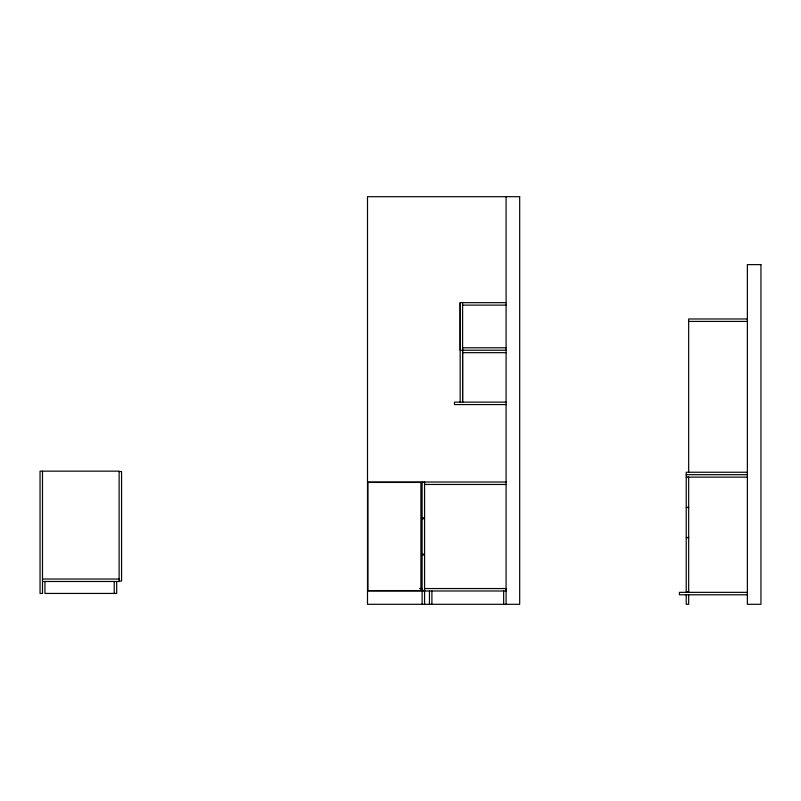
<?xml version="1.0" encoding="UTF-8"?>
<svg xmlns="http://www.w3.org/2000/svg" width="801" height="801" viewBox="0 0 801 801"><rect width="100%" height="100%" fill="white"/><g stroke="black" fill="none" stroke-linecap="round" stroke-linejoin="round"><path stroke-width="1.2" d="M506.092 302.668L460.164 302.668L460.164 350.227L506.092 350.227M462.608 305.121L506.092 305.121M747.363 318.978L688.67 318.978L688.67 472.24M688.67 321.421L747.363 321.421M506.092 347.784L462.608 347.784L462.608 402.132L462.608 302.668M462.608 352.67L506.092 352.67M506.092 402.132L454.457 402.132L454.457 404.575L506.092 404.575M119.129 471.559L121.572 471.559L121.572 581.075L119.129 581.075M747.363 472.24L686.217 472.24L686.217 477.136L747.363 477.136M686.217 474.683L747.363 474.683M688.67 477.406L686.217 477.406L686.217 507.293L688.67 507.293M367.499 482.022L506.092 482.022M422.117 482.432L424.57 482.432M424.57 484.465L506.092 484.465M688.67 507.564L686.217 507.564L686.217 537.461L688.67 537.461M422.117 517.897L424.57 517.897M422.117 518.708L424.57 518.708M688.67 537.731L686.217 537.731L686.217 591.809L688.67 591.809M422.117 554.172L424.57 554.172M422.117 554.983L424.57 554.983M42.493 579.033L119.129 579.033M42.493 581.486L119.129 581.486L119.129 471.158L40.05 471.158L40.05 593.441L42.493 593.441L42.493 471.158M419.644 588.545L422.117 588.545M424.57 588.545L506.092 588.545L506.092 590.988L367.499 590.988M422.117 590.447L424.57 590.447M422.117 590.587L424.57 590.587M747.363 592.35L679.428 592.35L679.428 594.793L747.363 594.793M688.67 477.136L688.67 592.35M688.67 594.793L688.67 604.304L686.217 604.304L686.217 594.793M506.092 196.696L506.092 604.304M503.649 590.988L503.649 604.304M460.164 302.668L460.164 402.092M431.909 590.988L431.909 604.304M429.456 590.988L429.456 604.304M424.57 482.022L424.57 604.304M422.117 482.022L422.117 604.304M116.686 581.486L116.686 593.441L44.946 593.441L44.946 581.486M114.233 581.486L114.233 593.441M519.679 196.696L367.499 196.696L367.499 604.304L519.679 604.304L519.679 196.696M760.95 264.63L747.363 264.63L747.363 604.304L760.95 604.304L760.95 264.63M420.895 482.432L367.909 482.432L367.909 590.587L420.895 590.587L420.895 482.432"/></g></svg>
